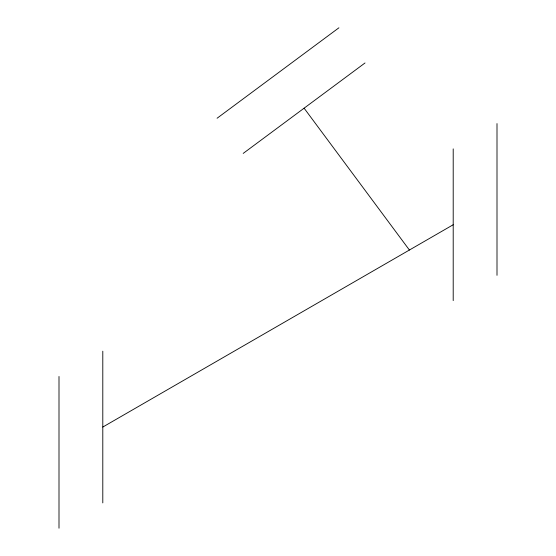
<?xml version="1.0" encoding="UTF-8"?>
<svg xmlns="http://www.w3.org/2000/svg" width="556" height="556" viewBox="0 0 556 556"><rect width="100%" height="100%" fill="white"/><g stroke="black" fill="none" stroke-linecap="round" stroke-linejoin="round"><path stroke-width="0.83" d="M217.083 118.24L338.917 27.8M243.194 153.407L365.021 62.967M102.797 427.05L453.203 224.742M304.104 108.184L409.404 250.033M497.001 123.592L497.001 275.324M453.203 148.883L453.203 300.608M102.797 351.183L102.797 502.909M58.999 376.475L58.999 528.2"/></g></svg>
